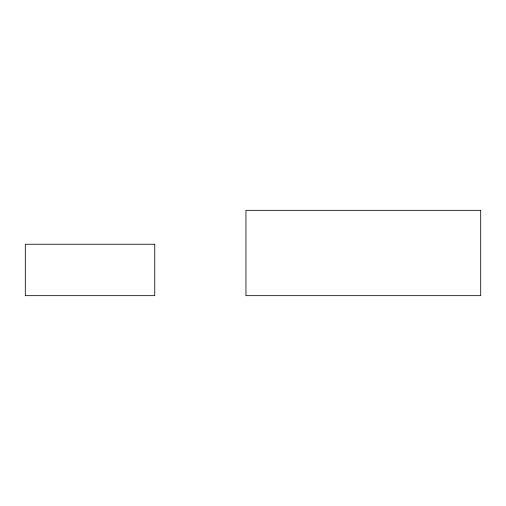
<?xml version="1.0" encoding="UTF-8"?>
<svg xmlns="http://www.w3.org/2000/svg" width="506" height="506" viewBox="0 0 506 506"><rect width="100%" height="100%" fill="white"/><g stroke="black" fill="none" stroke-linecap="round" stroke-linejoin="round"><path stroke-width="0.76" d="M480.7 210.338L245.941 210.338L245.941 295.662L480.7 295.662L480.7 210.338M154.747 244.234L25.3 244.234L25.3 295.662L154.747 295.662L154.747 244.234"/></g></svg>
